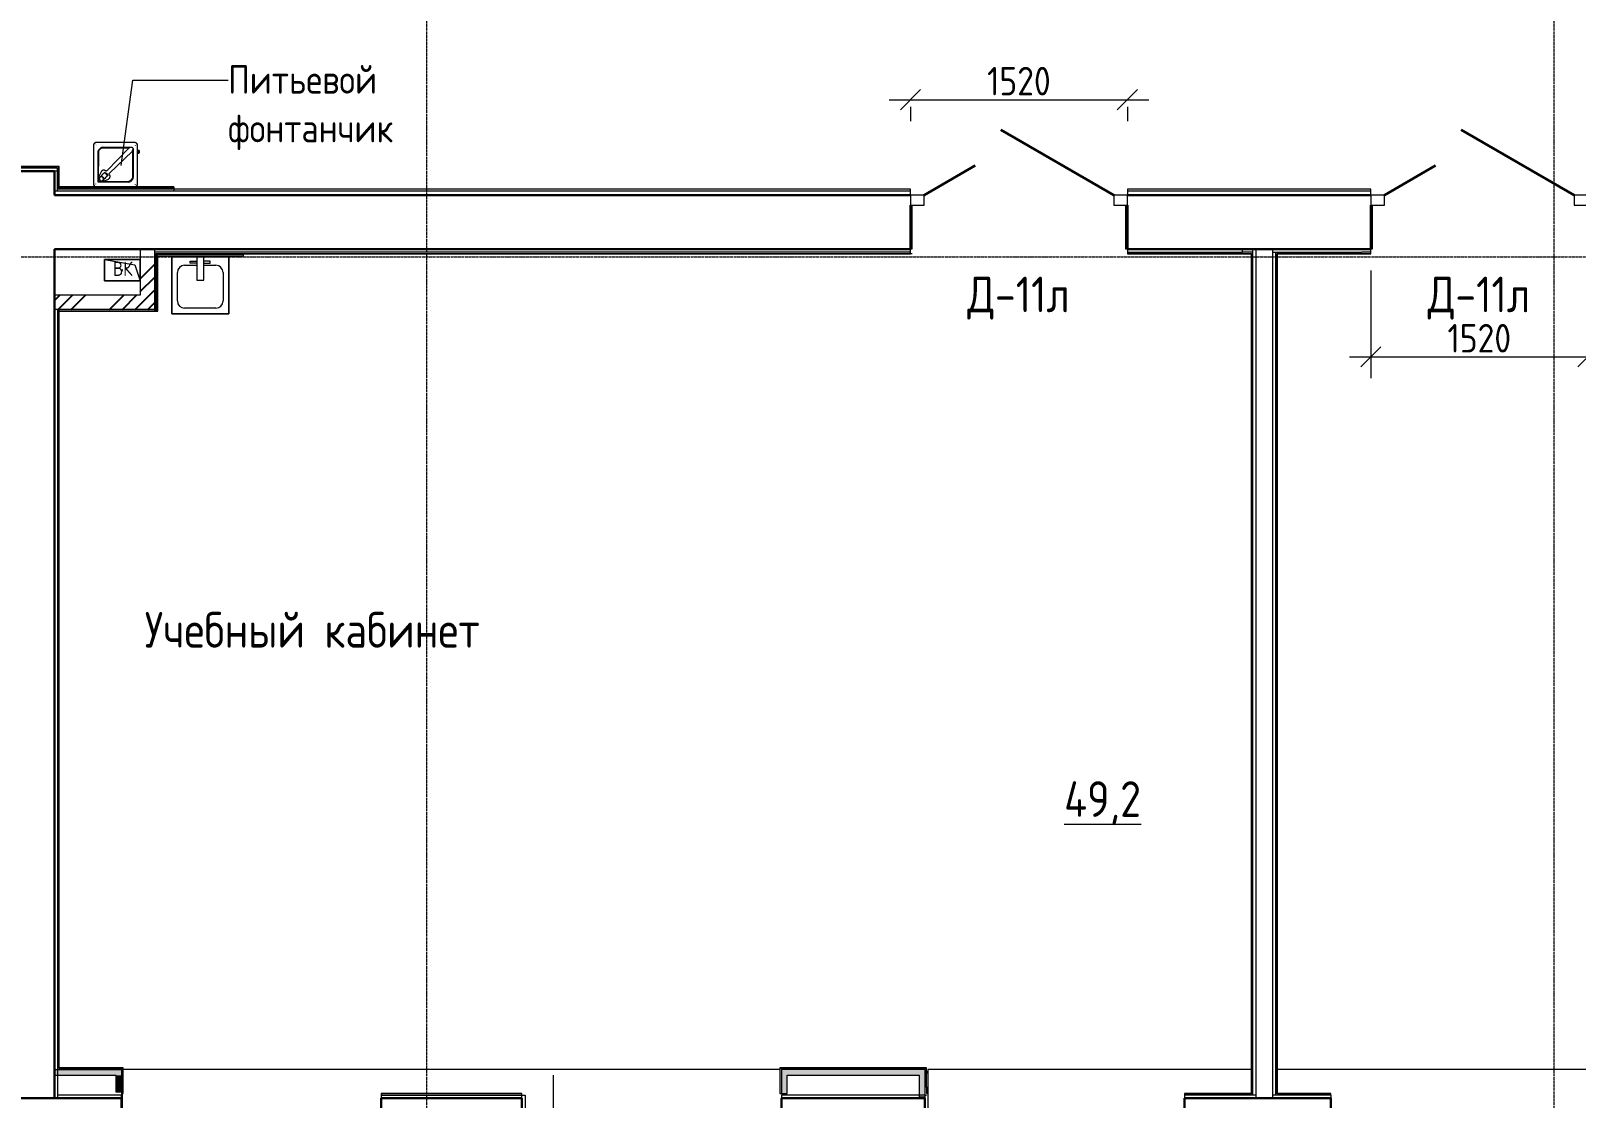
# Model space of a CAD drawing. Header units: millimetres. Extents: x -25149 to 64359, y -29707 to 46678.
# Drawn here: x 7375 to 18202, y 2398 to 9878 of the extents above; entities that cross this region are included whole.
import ezdxf

# ---------------------------------------------------------------- set-up
doc = ezdxf.new("R2010")
doc.units = ezdxf.units.MM
doc.linetypes.add('ADSK_Линия сетки', pattern=[25, 20, -2.5, 0, -2.5])
for name, color, linetype, lineweight in [('Аннотация', 7, 'Continuous', 9), ('Двери', 7, 'Continuous', 9), ('Марки дверей', 7, 'Continuous', 20), ('Марки помещений', 7, 'Continuous', 20), ('Обобщенные модели', 7, 'Continuous', 18), ('Оси', 7, 'Continuous', 9), ('Перекрытие', 7, 'Continuous', 18), ('Размеры', 7, 'Continuous', 5), ('Сантехника', 7, 'Continuous', 18), ('Стены внутренние', 7, 'Continuous', 18), ('Стены наружные', 7, 'Continuous', 18), ('Стены несущие', 7, 'Continuous', 30), ('Стены отделка', 7, 'Continuous', 30), ('Стены перегородки', 7, 'Continuous', 30), ('Стены штриховка', 7, 'Continuous', 9)]:
    doc.layers.add(name, color=color, linetype=linetype, lineweight=lineweight)
doc.styles.add('GOST Common_2', font='GOST_Common.ttf', dxfattribs={"width": 0.9, "height": 250})
doc.styles.add('GOST Common_4', font='GOST_Common.ttf', dxfattribs={"width": 0.9, "height": 200})
doc.styles.add('GOST Common_5', font='GOST_Common.ttf', dxfattribs={"width": 0.9, "height": 100})
doc.styles.add('GOST Common_6', font='GOST_Common.ttf', dxfattribs={"width": 0.9, "height": 200})
doc.dimstyles.new('ADSK_Основной_2_мм', dxfattribs={"dimscale": 304.8, "dimtxt": 201.142999, "dimasz": 0.463911, "dimexe": 0.492126, "dimexo": 0.492126, "dimgap": 0.098425, "dimtad": 1, "dimrnd": 0.01, "dimdsep": 46, "dimtxsty": 'GOST Common_6', "dimblk1": 'OBLIQUE', "dimblk2": 'OBLIQUE', "dimsah": 1, "dimcen": 0.09, "dimdle": 0.492126, "dimazin": 2, "dimtfac": 1, "dimtdec": 4, "dimtix": 1, "dimtmove": 0, "dimatfit": 3, "dimfxl": 1, "dimtvp": 1, "dimtolj": 1, "dimtzin": 0, "dimlwd": 20, "dimlwe": 20, "dimarcsym": 2})

# ---------------------------------------------------------------- blocks, each defined once
blk = doc.blocks.new('Дверь-Alumark_двупольная с глухим окном_S70 - 1520х2200 алюм ост Д-11л-6129590-План 2-го этажа')
at = {"layer": 'Двери', "lineweight": 30}
for p, q in [((790, 190), (-2, 647)), ((-540, 190), (-181, 397))]:
    blk.add_line(p, q, dxfattribs=at)
at = {"layer": 'Двери'}
for p, q in [((-635, 190), (-635, 120)), ((-540, 190), (-635, 190)), ((-635, 120), (-540, 120)), ((-540, 120), (-540, 190)), ((790, 190), (790, 120)), ((885, 190), (790, 190)), ((790, 120), (885, 120)), ((885, 120), (885, 190))]:
    blk.add_line(p, q, dxfattribs=at)
blk = doc.blocks.new('GM_Отверстие прямоугольное _в плите_ - Отверстие-1400775-План 2-го этажа')
at = {"layer": 'Обобщенные модели'}
for p, q in [((-75, -125), (-75, 125)), ((-75, 125), (75, 125)), ((75, 125), (-75, 125)), ((-75, 125), (-75, -125)), ((-37.5, 87.5), (75, 125)), ((75, 125), (75, -125)), ((75, -125), (75, 125)), ((-75, -125), (-37.5, 87.5)), ((75, -125), (-75, -125)), ((-75, -125), (75, -125))]:
    blk.add_line(p, q, dxfattribs=at)
for start, end in [(360, 180), (180, 360), (60, 165), (300, 360), (195, 270)]:
    blk.add_arc((0, 0), 2.5, start, end, dxfattribs=at)
blk = doc.blocks.new('SND_2D_Раковина - 400х400-V35-План 2-го этажа')
at = {"layer": 'Сантехника'}
for p, q in [((200, 180), (-200, 180)), ((-200, 180), (-200, -220)), ((-200, -220), (-200, 180)), ((-200, 180), (200, 180)), ((-110, 120), (-25, 120)), ((-70, 150), (-25, 150)), ((-70, 135), (-70, 150)), ((-25, 135), (-70, 135)), ((-25, 180), (-25, 15)), ((25, 15), (25, 180)), ((70, 150), (25, 150)), ((25, 135), (70, 135)), ((25, 120), (110, 120)), ((70, 135), (70, 150)), ((200, -220), (200, 180)), ((200, 180), (200, -220)), ((-160, -130), (-160, 70)), ((-25, 15), (25, 15)), ((160, 70), (160, -130)), ((110, -180), (-110, -180)), ((-200, -220), (200, -220)), ((200, -220), (-200, -220))]:
    blk.add_line(p, q, dxfattribs=at)
for centre, start, end in [((-110, 70), 90, 180), ((110, 70), 0, 90), ((-110, -130), 180, 270), ((110, -130), 270, 0)]:
    blk.add_arc(centre, 50, start, end, dxfattribs=at)
blk = doc.blocks.new('Reece_Tap_Wolfen_Drinking-Fountain - 10 L_Stainless Steel-V47-План 2-го этажа')
at = {"layer": 'Сантехника'}
for p, q in [((-155, 134), (-155, -134)), ((-136, 137), (-135, 137)), ((134, 155), (-134, 155)), ((-122, -94), (-122, 116)), ((-120, 116), (-120, 108)), ((-113, 124), (91, 124)), ((-113, 124), (-112, 123)), ((-112, 123), (-113, 124)), ((-110, 123), (-113, 123)), ((-94, 118), (-107, 122)), ((-100, 155), (-102, 155)), ((-100, 155), (-99, 155)), ((-93, 155), (-96, 155)), ((-94, 118), (91, 119)), ((62, -44), (-94, 118)), ((-93, 155), (-88, 155)), ((-93, 155), (-88, 155)), ((-85, 155), (-88, 155)), ((-82, 155), (-81, 155)), ((-80, 155), (-81, 155)), ((98, 117), (115, 101)), ((101, 120), (118, 104)), ((137, 135), (137, 136)), ((138, 137), (139, 137)), ((140, 136), (140, 135)), ((-120, 105), (-115, 93)), ((-117, -94), (-115, 93)), ((-115, 93), (44, -62)), ((117, 94), (120, -120)), ((122, 94), (122, -122)), ((-104, -118), (-118, -104)), ((-101, -115), (-115, -101)), ((50, -101), (83, -116)), ((54, -76), (57, -79)), ((58, -79), (55, -77)), ((75, -96), (67, -88)), ((76, -97), (75, -96)), ((79, -57), (76, -54)), ((85, -107), (76, -97)), ((77, -55), (79, -58)), ((86, -110), (81, -95)), ((82, -94), (93, -82)), ((82, -96), (87, -111)), ((94, -83), (83, -95)), ((87, -66), (90, -69)), ((88, -67), (96, -75)), ((94, -82), (110, -85)), ((111, -86), (95, -83)), ((96, -75), (97, -76)), ((97, -76), (106, -85)), ((116, -83), (101, -50)), ((104, -115), (116, -103)), ((111, -86), (110, -85)), ((116, -102), (112, -87)), ((-140, -135), (-140, -136)), ((-138, -137), (-139, -137)), ((-137, -135), (-137, -136)), ((-134, -155), (134, -155)), ((120, -120), (-94, -118)), ((122, -122), (-94, -122)), ((86, -111), (87, -112)), ((87, -112), (103, -116)), ((120, -120), (122, -122)), ((136, -137), (135, -137))]:
    blk.add_line(p, q, dxfattribs=at)
at = {"layer": 'Сантехника', "lineweight": 9}
for p, q in [((-100, 165), (-100, 164)), ((-91, 165), (-100, 165)), ((-100, 164), (-100, 164)), ((-100, 164), (-100, 163)), ((-91, 164), (-100, 164)), ((-91, 164), (-100, 164)), ((-100, 163), (-100, 163)), ((-100, 163), (-100, 162)), ((-91, 163), (-100, 163)), ((-91, 163), (-100, 163)), ((-100, 162), (-100, 161)), ((-91, 162), (-100, 162)), ((-100, 161), (-100, 161)), ((-100, 161), (-100, 160)), ((-91, 161), (-100, 161)), ((-91, 161), (-100, 161)), ((-100, 160), (-100, 160)), ((-100, 160), (-100, 159)), ((-91, 160), (-100, 160)), ((-91, 160), (-100, 160)), ((-100, 159), (-100, 158)), ((-91, 159), (-100, 159)), ((-100, 158), (-100, 158)), ((-100, 158), (-100, 157)), ((-91, 158), (-100, 158)), ((-91, 158), (-100, 158)), ((-100, 157), (-100, 157)), ((-100, 157), (-100, 156)), ((-91, 157), (-100, 157)), ((-91, 157), (-100, 157)), ((-100, 156), (-100, 155)), ((-91, 156), (-100, 156)), ((-100, 155), (-100, 155)), ((-91, 155), (-100, 155)), ((-98, 165), (-91, 165)), ((-91, 165), (-83, 165)), ((-81, 165), (-91, 165)), ((-81, 164), (-91, 164)), ((-81, 164), (-91, 164)), ((-81, 163), (-91, 163)), ((-81, 163), (-91, 163)), ((-81, 162), (-91, 162)), ((-81, 161), (-91, 161)), ((-81, 161), (-91, 161)), ((-81, 160), (-91, 160)), ((-81, 160), (-91, 160)), ((-81, 159), (-91, 159)), ((-81, 158), (-91, 158)), ((-81, 158), (-91, 158)), ((-81, 157), (-91, 157)), ((-81, 157), (-91, 157)), ((-81, 156), (-91, 156)), ((-81, 155), (-91, 155)), ((-81, 164), (-81, 165)), ((-81, 164), (-81, 164)), ((-81, 163), (-81, 164)), ((-81, 163), (-81, 163)), ((-81, 162), (-81, 163)), ((-81, 161), (-81, 162)), ((-81, 161), (-81, 161)), ((-81, 160), (-81, 161)), ((-81, 160), (-81, 160)), ((-81, 159), (-81, 160)), ((-81, 158), (-81, 159)), ((-81, 158), (-81, 158)), ((-81, 157), (-81, 158)), ((-81, 157), (-81, 157)), ((-81, 156), (-81, 157)), ((-81, 155), (-81, 156)), ((-81, 155), (-81, 155))]:
    blk.add_line(p, q, dxfattribs=at)
at = {"layer": 'Сантехника', "flags": 128}
for points in [[(-134, 155), (-135, 155), (-136, 155), (-137, 155), (-137, 155), (-138, 155), (-139, 154), (-140, 154), (-141, 154), (-141, 154), (-142, 153), (-143, 153), (-144, 153), (-144, 152), (-145, 152), (-146, 151), (-147, 151), (-147, 150), (-148, 150), (-148, 149), (-149, 149), (-150, 148), (-150, 147), (-151, 147), (-151, 146), (-152, 145), (-152, 145), (-153, 144), (-153, 143), (-153, 142), (-154, 142), (-154, 141), (-154, 140), (-154, 139), (-155, 138), (-155, 138), (-155, 137), (-155, 136), (-155, 135), (-155, 134), (-155, 134)], [(-107, 122), (-107, 123), (-107, 123), (-108, 123), (-109, 123), (-109, 123), (-110, 123)], [(155, 134), (155, 135), (155, 136), (155, 137), (155, 137), (155, 138), (154, 139), (154, 140), (154, 141), (154, 141), (153, 142), (153, 143), (153, 144), (152, 144), (152, 145), (151, 146), (151, 147), (150, 147), (150, 148), (149, 148), (149, 149), (148, 150), (147, 150), (147, 151), (146, 151), (145, 152), (145, 152), (144, 153), (143, 153), (142, 153), (142, 154), (141, 154), (140, 154), (139, 154), (138, 155), (138, 155), (137, 155), (136, 155), (135, 155), (134, 155), (134, 155)], [(-120, 108), (-120, 107), (-120, 107), (-120, 106), (-120, 106), (-120, 105), (-120, 105)], [(54, -74), (58, -68), (63, -63), (68, -58), (74, -54)], [(55, -77), (54, -76), (54, -76), (54, -75), (54, -75), (54, -74)], [(74, -54), (75, -54), (75, -54), (76, -54), (76, -54), (77, -55)], [(-155, -134), (-155, -135), (-155, -136), (-155, -137), (-155, -137), (-155, -138), (-154, -139), (-154, -140), (-154, -141), (-154, -141), (-153, -142), (-153, -143), (-153, -144), (-152, -144), (-152, -145), (-151, -146), (-151, -147), (-150, -147), (-150, -148), (-149, -148), (-149, -149), (-148, -150), (-147, -150), (-147, -151), (-146, -151), (-145, -152), (-145, -152), (-144, -153), (-143, -153), (-142, -153), (-142, -154), (-141, -154), (-140, -154), (-139, -154), (-138, -155), (-138, -155), (-137, -155), (-136, -155), (-135, -155), (-134, -155), (-134, -155)], [(134, -155), (135, -155), (136, -155), (137, -155), (137, -155), (138, -155), (139, -154), (140, -154), (141, -154), (141, -154), (142, -153), (143, -153), (144, -153), (144, -152), (145, -152), (146, -151), (147, -151), (147, -150), (148, -150), (148, -149), (149, -149), (150, -148), (150, -147), (151, -147), (151, -146), (152, -145), (152, -145), (153, -144), (153, -143), (153, -142), (154, -142), (154, -141), (154, -140), (154, -139), (155, -138), (155, -138), (155, -137), (155, -136), (155, -135), (155, -134)]]:
    blk.add_lwpolyline(points, dxfattribs=at)
at = {"layer": 'Сантехника'}
for centre, radius, start, end in [((-134, 134), 21, 140.284, 180), ((-134, 134), 21, 113.6771, 135.4615), ((-137, 139), 13, 122.0346, 132.0601), ((-134, 134), 21, 102.5039, 111.3737), ((-134, 134), 21, 90, 97.6172), ((-113, 116), 8.25, 90, 180), ((-113, 116), 7.05, 90, 180), ((91, 110), 14, 45, 90), ((134, 134), 21, 50.284, 90), ((134, 134), 21, 23.6771, 45.815), ((134, 134), 21, 12.5039, 21.3737), ((134, 134), 21, 360, 7.6172), ((108, 94), 14, 0, 45), ((-108, -94), 14, 180, 225), ((-134, -134), 21, 180, 187.6172), ((-134, -134), 21, 192.5039, 201.3737), ((-134, -134), 21, 203.6771, 224.5385), ((-134, -134), 21, 230.284, 270), ((-94, -108), 14, 225, 270), ((134, -134), 21, 270, 277.6172), ((134, -134), 21, 282.5039, 291.3737), ((134, -134), 21, 293.6771, 315.815), ((137, -140), 13, 302.0346, 312.0601), ((134, -134), 21, 320.284, 360)]:
    blk.add_arc(centre, radius, start, end, dxfattribs=at)
for centre, major_axis, ratio, start_param, end_param in [((81, -81), (22.7, 22.7), 0.669131, 1.125389, 2.016204), ((60, -77), (2.12, 2.12), 0.669131, 2.016204, 3.199065), ((-164, -319), (231, 231), 0.669131, 0, 0.057472), ((77, -60), (2.12, 2.12), 0.669131, 6.225713, 7.408574), ((319, 164), (231, 231), 0.669131, 3.08412, 3.141593), ((82, -95), (0.707, 0.707), 0.951057, 1.595877, 2.643074), ((83, -96), (0.707, 0.707), 0.951057, 1.595877, 2.643074), ((99, -99), (10.9, 10.9), 0.951057, 1.570796, 4.712389), ((99, -99), (10.9, 10.9), 0.951057, 4.712389, 7.853982), ((94, -83), (0.707, 0.707), 0.951057, 0.548679, 1.595877), ((95, -84), (0.707, 0.707), 0.951057, 0.548679, 1.595877), ((111, -87), (0.707, 0.707), 0.951057, 5.784667, 6.831864), ((115, -103), (0.707, 0.707), 0.951057, 4.737469, 5.784667), ((88, -111), (0.691, 0.691), 0.951057, 2.643074, 3.690272), ((103, -115), (0.707, 0.707), 0.951057, 3.690272, 4.737469)]:
    blk.add_ellipse(centre, major_axis=major_axis, ratio=ratio, start_param=start_param, end_param=end_param, dxfattribs=at)
for points in [[(91, 119), (92, 119), (94, 119), (96, 118), (97, 117), (98, 117)], [(115, 101), (115, 100), (116, 99), (117, 96), (117, 95), (117, 94)], [(-115, -101), (-115, -100), (-116, -99), (-117, -96), (-117, -95), (-117, -94)], [(44, -68), (43, -70), (41, -72), (39, -77), (38, -81), (38, -86), (40, -91), (42, -95), (46, -98), (48, -100), (50, -101)], [(101, -50), (100, -48), (98, -46), (95, -42), (91, -40), (86, -38), (81, -38), (77, -39), (72, -41), (70, -43), (69, -44)], [(-94, -118), (-95, -118), (-96, -118), (-99, -117), (-100, -115), (-101, -115)]]:
    blk.add_open_spline(points, degree=3, dxfattribs=at)
for points, knots in [([(44, -62), (44, -62), (45, -63), (45, -65), (45, -67), (45, -68), (44, -68)], [-1, -1, -1, -1, -0.666667, -0.5, -0.333333, 0, 0, 0, 0]), ([(69, -44), (68, -44), (67, -45), (65, -45), (64, -45), (63, -44), (62, -44)], [-1, -1, -1, -1, -0.666667, -0.5, -0.333333, 0, 0, 0, 0]), ([(105, -115), (105, -115), (109, -113), (113, -109), (115, -104), (115, -104)], [-0.6261625, -0.6261625, -0.6261625, -0.6261625, -0.6, -0.4, -0.3568135, -0.3568135, -0.3568135, -0.3568135]), ([(116, -102), (116, -102), (117, -99), (118, -95), (118, -89), (116, -85), (116, -83)], [-0.3326134, -0.3326134, -0.3326134, -0.3326134, -0.3, -0.2, -0.1, 0, 0, 0, 0]), ([(83, -116), (85, -116), (89, -118), (95, -118), (100, -117), (102, -116)], [-1, -1, -1, -1, -0.9, -0.8, -0.6714108, -0.6714108, -0.6714108, -0.6714108])]:
    blk.add_open_spline(points, degree=3, knots=knots, dxfattribs=at)
blk = doc.blocks.new('_Oblique')
at = {"color": 0, "linetype": 'ByBlock', "lineweight": -2}
blk.add_line((-0.5, -0.5), (0.5, 0.5), dxfattribs=at)
blk = doc.blocks.new('DIMBLOCK29-План 2-го этажа')
at = {"layer": 'Defpoints', "color": 0, "transparency": 16777216}
for p in [(13538, 9496), (15058, 9496), (15058, 9396)]:
    blk.add_point(p, dxfattribs=at)
at = {"layer": 'Размеры', "color": 0, "transparency": 16777216}
for p, q in [((13388, 9396), (15208, 9396)), ((13538, 9346), (13538, 9246)), ((15058, 9346), (15058, 9246))]:
    blk.add_line(p, q, dxfattribs=at)
at = {"layer": 'Размеры', "color": 0, "transparency": 16777216, "xscale": 141.4, "yscale": 141.4, "zscale": 141.4, "rotation": 180}
blk.add_blockref('_Oblique', (13538, 9396), dxfattribs=at)
at = {"layer": 'Размеры', "color": 0, "transparency": 16777216, "xscale": 141.4, "yscale": 141.4, "zscale": 141.4}
blk.add_blockref('_Oblique', (15058, 9396), dxfattribs=at)
at = {"layer": 'Размеры', "color": 0, "transparency": 16777216, "insert": (14298, 9526), "char_height": 200, "width": 560.47, "attachment_point": 5, "style": 'GOST Common_6'}
blk.add_mtext('\\A1;1520', dxfattribs=at)
blk = doc.blocks.new('DIMBLOCK30-План 2-го этажа')
at = {"layer": 'Defpoints', "color": 0, "transparency": 16777216}
for p in [(16764, 8348), (18284, 8348), (18284, 7594)]:
    blk.add_point(p, dxfattribs=at)
at = {"layer": 'Размеры', "color": 0, "transparency": 16777216}
for p, q in [((16764, 8198), (16764, 7444)), ((18284, 8198), (18284, 7444)), ((16614, 7594), (18434, 7594))]:
    blk.add_line(p, q, dxfattribs=at)
at = {"layer": 'Размеры', "color": 0, "transparency": 16777216, "xscale": 141.4, "yscale": 141.4, "zscale": 141.4, "rotation": 180}
blk.add_blockref('_Oblique', (16764, 7594), dxfattribs=at)
at = {"layer": 'Размеры', "color": 0, "transparency": 16777216, "xscale": 141.4, "yscale": 141.4, "zscale": 141.4}
blk.add_blockref('_Oblique', (18284, 7594), dxfattribs=at)
at = {"layer": 'Размеры', "color": 0, "transparency": 16777216, "insert": (17524, 7724), "char_height": 200, "width": 560.47, "attachment_point": 5, "style": 'GOST Common_6'}
blk.add_mtext('\\A1;1520', dxfattribs=at)

msp = doc.modelspace()

# ---------------------------------------------------------------- hatches: boundary and pattern name
h = msp.add_hatch()
h.set_pattern_fill('ANSI34', color=256, scale=20)
h.paths.add_polyline_path([(8240.598, 8347.642), (8140.598, 8347.642), (8140.598, 8026), (7540.598, 8026), (7540.598, 7926), (8240.598, 7926)])
at = {"layer": 'Стены внутренние'}
for points in [[(7969.14, 2558.232), (8009.14, 2558.232), (8009.14, 2598.232), (7540.598, 2598.232), (7540.598, 2558.232)], [(7969.14, 2443.232), (8009.14, 2443.232), (8009.14, 2558.232), (7969.14, 2558.232)], [(12674.139, 2430.232), (12674.139, 2598.232), (12634.139, 2598.232), (12634.139, 2430.232)], [(13270.024, 2558.232), (13639.144, 2558.232), (13639.144, 2598.232), (12674.139, 2598.232), (12674.139, 2558.232), (12746.582, 2558.232)], [(13599.144, 2408.232), (13639.144, 2408.232), (13639.144, 2558.232), (13599.144, 2558.232)]]:
    msp.add_hatch(color=256, dxfattribs=at).paths.add_polyline_path(points)

# ---------------------------------------------------------------- linework, layer by layer
at = {"layer": 'Аннотация'}
for p, q in [((8007.72, 8934.697), (8089.22, 9533.688)), ((8089.22, 9533.688), (8756.811, 9533.688)), ((11033.941, 2560.146), (11033.941, 798.282))]:
    msp.add_line(p, q, dxfattribs=at)
at = {"layer": 'Оси', "color": 252, "linetype": 'ADSK_Линия сетки'}
for p, q in [((10149.565, -5029.374), (10149.565, 21857.733)), ((18049.565, -5029.374), (18049.565, 21107.581)), ((-10114.729, 8295), (56004.853, 8295))]:
    msp.add_line(p, q, dxfattribs=at)
at = {"layer": 'Перекрытие'}
for p, q in [((13548.198, 8657.642), (13548.198, 8347.642)), ((15048.198, 8347.642), (15048.198, 8657.642)), ((16774, 8657.642), (16774, 8347.642)), ((13548.198, 8425.209), (13538.198, 8425.209)), ((13548.198, 8347.642), (13538.198, 8347.642)), ((15058.198, 8425.209), (15048.198, 8425.209)), ((15058.198, 8347.642), (15048.198, 8347.642)), ((16774, 8425.209), (16764, 8425.209)), ((16774, 8347.642), (16764, 8347.642)), ((12622.139, 2598.232), (8021.14, 2598.232)), ((15926.198, 2598.232), (13659.007, 2598.232)), ((13659.007, 2598.232), (13659.007, 2068.232)), ((18292.252, 2598.232), (16110.198, 2598.232)), ((8014.013, 2430.232), (8014.013, 2068.232)), ((10814.139, 2418.232), (10839.01, 2418.232)), ((10839.01, 2418.232), (10839.01, 2068.232)), ((12659.01, 2418.232), (12659.01, 2430.232)), ((16484.14, 2418.232), (16484.14, 2398.232))]:
    msp.add_line(p, q, dxfattribs=at)
at = {"layer": 'Стены внутренние'}
for p, q in [((13651.144, 2584.073), (13659.007, 2584.073)), ((13659.007, 2572.073), (13651.144, 2572.073)), ((13639.144, 2418.232), (13651.144, 2418.232))]:
    msp.add_line(p, q, dxfattribs=at)
at = {"layer": 'Стены наружные'}
for p, q in [((8009.14, 2430.232), (8009.14, 2418.232)), ((13651.144, 2478.232), (13651.144, 2430.232)), ((13651.144, 2430.232), (13659.007, 2430.232))]:
    msp.add_line(p, q, dxfattribs=at)
at = {"layer": 'Стены несущие'}
for p, q in [((7540.598, 8895), (7168.134, 8895)), ((7540.598, 8727.642), (7540.598, 8895)), ((7540.598, 8727.642), (9859.46, 8727.642)), ((9859.46, 8727.642), (13538.198, 8727.642)), ((15058.198, 8727.642), (16764, 8727.642)), ((13538.198, 8347.642), (13538.198, 8657.642)), ((15058.198, 8657.642), (15058.198, 8347.642)), ((16764, 8347.642), (16764, 8657.642)), ((8319.46, 8347.642), (7540.598, 8347.642)), ((7540.598, 2398.232), (7540.598, 8347.642)), ((13538.198, 8347.642), (8319.46, 8347.642)), ((16764, 8347.642), (15058.198, 8347.642)), ((7540.598, 8327.686), (7540.598, 2398.232)), ((7168.134, 2398.232), (8009.14, 2398.232)), ((8009.14, 2068.232), (8009.14, 2398.232)), ((9829.14, 2398.232), (9829.14, 2068.232)), ((10814.139, 2398.232), (9829.14, 2398.232)), ((10814.139, 2068.232), (10814.139, 2398.232)), ((12634.139, 2398.232), (12634.139, 2068.232)), ((13639.144, 2398.232), (12634.139, 2398.232)), ((13639.144, 2068.232), (13639.144, 2398.232)), ((15459.144, 2398.232), (15459.144, 2068.232)), ((16484.14, 2398.232), (15459.144, 2398.232)), ((16484.14, 2068.232), (16484.14, 2398.232))]:
    msp.add_line(p, q, dxfattribs=at)
at = {"layer": 'Стены отделка', "lineweight": 9}
for p, q in [((7570.598, 8927), (7128.134, 8927)), ((7560.598, 8915), (7138.134, 8915)), ((7560.598, 8895), (7540.598, 8895)), ((7560.598, 8757.642), (7560.598, 8895)), ((7572.598, 8785.642), (7572.598, 8925)), ((8375.598, 8785.642), (7572.598, 8785.642)), ((8375.598, 8785.642), (8375.598, 8757.642)), ((7540.598, 8757.642), (9859.46, 8757.642)), ((13538.198, 8769.642), (8375.598, 8769.642)), ((13538.198, 8727.642), (13538.198, 8769.642)), ((15058.198, 8769.642), (15058.198, 8727.642)), ((16764, 8769.642), (15058.198, 8769.642)), ((16701.581, 8757.642), (16764, 8757.642)), ((16764, 8727.642), (16764, 8769.642)), ((8140.598, 8347.642), (8140.598, 8026)), ((8240.598, 8347.642), (8240.598, 7916)), ((13538.198, 8315.642), (13538.198, 8347.642)), ((15058.198, 8347.642), (15058.198, 8315.642)), ((15865, 8327.642), (15865, 8347.642)), ((15938.198, 2418.232), (15938.198, 8347.642)), ((16764, 8315.642), (16764, 8347.642)), ((9859.46, 8327.642), (8240.598, 8327.642)), ((8265.598, 8302.642), (8865.598, 8302.642)), ((8265.598, 7914), (8265.598, 8302.642)), ((8865.598, 8315.642), (13538.198, 8315.642)), ((8865.598, 8302.642), (8865.598, 8315.642)), ((15058.198, 8315.642), (15926.198, 8315.642)), ((15938.198, 8327.642), (15865, 8327.642)), ((15926.198, 8315.642), (15926.198, 2430.232)), ((16078.198, 8327.642), (16108.198, 8327.642)), ((16098.198, 2418.232), (16098.198, 8327.642)), ((16110.198, 2430.232), (16110.198, 8315.642)), ((16110.198, 8315.642), (16764, 8315.642)), ((16764, 8327.642), (16701.581, 8327.642)), ((8140.598, 8026), (7540.598, 8026)), ((8240.598, 7926), (7540.598, 7926)), ((7560.598, 7926), (7560.598, 2398.232)), ((7572.598, 2610.232), (7572.598, 7926)), ((7572.598, 7914), (8265.598, 7914)), ((8019.14, 2610.232), (7572.598, 2610.232)), ((8021.14, 2430.232), (8021.14, 2608.232)), ((12622.139, 2610.232), (12622.139, 2430.232)), ((13649.144, 2610.232), (12624.139, 2610.232)), ((13651.144, 2478.232), (13651.144, 2608.232)), ((7540.598, 2598.232), (8009.14, 2598.232)), ((7540.598, 2558.232), (7969.14, 2558.232)), ((7969.14, 2558.232), (7969.14, 2443.232)), ((8009.14, 2598.232), (8009.14, 2430.232)), ((13639.144, 2598.232), (12634.139, 2598.232)), ((12634.139, 2598.232), (12634.139, 2430.232)), ((12674.139, 2558.232), (13599.144, 2558.232)), ((12674.139, 2430.232), (12674.139, 2558.232)), ((13599.144, 2558.232), (13599.144, 2408.232)), ((13639.144, 2598.232), (13639.144, 2398.232)), ((8008.14, 2418.232), (7560.598, 2418.232)), ((7969.14, 2443.232), (8009.14, 2443.232)), ((8009.14, 2418.232), (8008.14, 2418.232)), ((8009.14, 2430.232), (8021.14, 2430.232)), ((8009.14, 2398.232), (8009.14, 2418.232)), ((9829.14, 2430.232), (9829.14, 2398.232)), ((10814.139, 2430.232), (9829.14, 2430.232)), ((10813.139, 2418.232), (10814.139, 2418.232)), ((10814.139, 2398.232), (10814.139, 2430.232)), ((10814.139, 2398.232), (10814.139, 2398.232)), ((12622.139, 2430.232), (12674.139, 2430.232)), ((13639.144, 2418.232), (12634.139, 2418.232)), ((12634.139, 2418.232), (12634.139, 2398.232)), ((13599.144, 2408.232), (13639.144, 2408.232)), ((13639.144, 2478.232), (13651.144, 2478.232)), ((13639.144, 2398.232), (13639.144, 2398.232)), ((15459.144, 2430.232), (15459.144, 2398.232)), ((15926.198, 2430.232), (15459.144, 2430.232)), ((15958.198, 2418.232), (15938.198, 2418.232)), ((16108.198, 2418.232), (16078.198, 2418.232)), ((16484.14, 2430.232), (16110.198, 2430.232)), ((16483.14, 2418.232), (16484.14, 2418.232)), ((16484.14, 2418.232), (16484.14, 2430.232))]:
    msp.add_line(p, q, dxfattribs=at)
at = {"layer": 'Стены перегородки', "lineweight": 18}
for p, q in [((15958.198, 8347.642), (15958.198, 2398.232)), ((16078.198, 2398.232), (16078.198, 8347.642))]:
    msp.add_line(p, q, dxfattribs=at)
at = {"layer": 'Стены штриховка'}
for p, q in [((7572.598, 8925), (7126.134, 8925)), ((7560.598, 8895), (7560.598, 8915)), ((7570.598, 8785.642), (7570.598, 8927)), ((7572.598, 8927), (7570.598, 8927)), ((7572.598, 8925), (7572.598, 8927)), ((7560.598, 8785.642), (7572.598, 8785.642)), ((8375.598, 8776.642), (7560.598, 8776.642)), ((13538.198, 8767.642), (7560.598, 8767.642)), ((9859.46, 8757.642), (13538.198, 8757.642)), ((16764, 8767.642), (15058.198, 8767.642)), ((15058.198, 8757.642), (16701.581, 8757.642)), ((8250.598, 8317.642), (13550.198, 8317.642)), ((8250.598, 8317.642), (8250.598, 7916)), ((8865.598, 8311.642), (8256.598, 8311.642)), ((8256.598, 8311.642), (8256.598, 7914)), ((8865.598, 8317.642), (8865.598, 8315.642)), ((13538.198, 8327.642), (9859.46, 8327.642)), ((15058.198, 8327.642), (15865, 8327.642)), ((15058.198, 8317.642), (15928.198, 8317.642)), ((15928.198, 8317.642), (15928.198, 2428.232)), ((16108.198, 8327.642), (16701.581, 8327.642)), ((16108.198, 2428.232), (16108.198, 8317.642)), ((16108.198, 8317.642), (16764, 8317.642)), ((7570.598, 2608.232), (7570.598, 7928)), ((7570.598, 7916), (8256.598, 7916)), ((7570.598, 2608.232), (8021.14, 2608.232)), ((8019.14, 2430.232), (8019.14, 2610.232)), ((8021.14, 2610.232), (8019.14, 2610.232)), ((8021.14, 2608.232), (8021.14, 2610.232)), ((12624.139, 2610.232), (12622.139, 2610.232)), ((12622.139, 2608.232), (13651.144, 2608.232)), ((12624.139, 2430.232), (12624.139, 2610.232)), ((13649.144, 2478.232), (13649.144, 2610.232)), ((13651.144, 2610.232), (13649.144, 2610.232)), ((13651.144, 2608.232), (13651.144, 2610.232)), ((10814.139, 2428.232), (9829.14, 2428.232)), ((9829.14, 2418.232), (10813.139, 2418.232)), ((15928.198, 2428.232), (15459.144, 2428.232)), ((15938.198, 2418.232), (15459.144, 2418.232)), ((16484.14, 2428.232), (16108.198, 2428.232)), ((16483.14, 2418.232), (16108.198, 2418.232))]:
    msp.add_line(p, q, dxfattribs=at)

# ---------------------------------------------------------------- block references
at = {"layer": 'Двери'}
for p in [(14173.198, 8537.642), (17399, 8537.642)]:
    msp.add_blockref('Дверь-Alumark_двупольная с глухим окном_S70 - 1520х2200 алюм ост Д-11л-6129590-План 2-го этажа', p, dxfattribs=at)
at = {"layer": 'Обобщенные модели', "rotation": 269.9999999999997}
msp.add_blockref('GM_Отверстие прямоугольное _в плите_ - Отверстие-1400775-План 2-го этажа', (8015, 8200.201), dxfattribs=at)
at = {"layer": 'Сантехника', "rotation": 269.9999999999997}
msp.add_blockref('Reece_Tap_Wolfen_Drinking-Fountain - 10 L_Stainless Steel-V47-План 2-го этажа', (7968.098, 8940.642), dxfattribs=at)
at = {"layer": 'Сантехника'}
msp.add_blockref('SND_2D_Раковина - 400х400-V35-План 2-го этажа', (8561.565, 8115), dxfattribs=at)

# ---------------------------------------------------------------- texts
at = {"layer": 'Аннотация', "insert": (8756.811, 9637.811), "char_height": 200, "width": 1619.1, "attachment_point": 1, "line_spacing_factor": 1.022766, "style": 'GOST Common_4'}
msp.add_mtext('\\pxt1.8,3.6,5.4,7.2,9,10.8,12.6,14.4,16.2,18,19.8,21.6,23.4,25.2,27,28.8,30.6,32.4,34.2,36,37.8,39.6,41.4,43.2,45,46.8,48.6,50.4,52.2,54,55.8,57.6;{Питьевой фонтанчик}', dxfattribs=at)
at = {"layer": 'Аннотация', "color": 251, "true_color": 0x4b4b4b, "insert": (7949.484, 8260.75), "char_height": 100, "width": 156.348, "attachment_point": 1, "line_spacing_factor": 1.022766, "style": 'GOST Common_5'}
msp.add_mtext('\\pxt3.6,7.2,10.8,14.4,18,21.6,25.2,28.8,32.4,36,39.6,43.2,46.8,50.4,54,57.6,61.2,64.8,68.4,72,75.6,79.2,82.8,86.4,90,93.6,97.2,100.8,104.4,108,111.6,115.2;{ВК}', dxfattribs=at)
at = {"layer": 'Марки дверей', "lineweight": 9, "char_height": 250, "width": 756, "attachment_point": 5, "line_spacing_factor": 1.022766, "style": 'GOST Common_2'}
for insert in [(14295.04, 8005.302), (17520.843, 8005.302)]:
    msp.add_mtext('\\pxqc,t1.8,3.6,5.4,7.2,9,10.8,12.6,14.4,16.2,18,19.8,21.6,23.4,25.2,27,28.8,30.6,32.4,34.2,36,37.8,39.6,41.4,43.2,45,46.8,48.6,50.4,52.2,54,55.8,57.6;{Д-11л}', dxfattribs=dict(at, insert=insert))
at = {"layer": 'Марки помещений', "lineweight": 9, "char_height": 250, "attachment_point": 5, "line_spacing_factor": 1.022766, "style": 'GOST Common_2'}
for s, insert, width in [('\\pxqc,t1.8,3.6,5.4,7.2,9,10.8,12.6,14.4,16.2,18,19.8,21.6,23.4,25.2,27,28.8,30.6,32.4,34.2,36,37.8,39.6,41.4,43.2,45,46.8,48.6,50.4,52.2,54,55.8,57.6;{Учебный кабинет}', (9346.384, 5680.403), 2429.1), ('\\pxqc,t1.8,3.6,5.4,7.2,9,10.8,12.6,14.4,16.2,18,19.8,21.6,23.4,25.2,27,28.8,30.6,32.4,34.2,36,37.8,39.6,41.4,43.2,45,46.8,48.6,50.4,52.2,54,55.8,57.6;{\\L49,2}', (14884.185, 4465.001), 583.2)]:
    msp.add_mtext(s, dxfattribs=dict(at, insert=insert, width=width))

# ---------------------------------------------------------------- dimensions: what is measured, and where the dimension line sits
at = {"layer": 'Размеры'}
for base, p1, p2, picture, middle in [((15058.198, 9396.467), (13538.198, 9496.452), (15058.198, 9496.452), 'DIMBLOCK29-План 2-го этажа', (14298.198, 9526.467)), ((18284, 7594.363), (16764, 8347.642), (18284, 8347.642), 'DIMBLOCK30-План 2-го этажа', (17524, 7724.363))]:
    dim = msp.add_linear_dim(base=base, p1=p1, p2=p2, dimstyle='ADSK_Основной_2_мм', override={"dimpost": '<>', "dimfxl": 1520, "dimlwd": 65535, "dimlwe": 65535}, dxfattribs=at)
    dim.commit()
    dim.dimension.update_dxf_attribs({"geometry": picture, "text_midpoint": middle})

doc.saveas('drawing.dxf')
